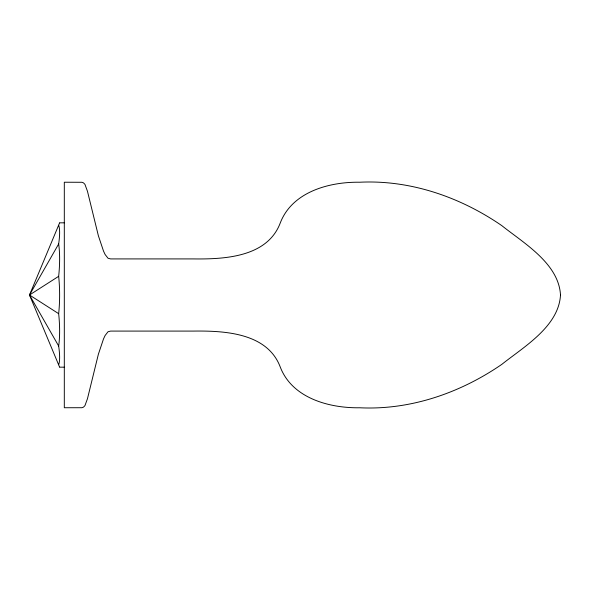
<?xml version="1.0" encoding="UTF-8"?>
<svg xmlns="http://www.w3.org/2000/svg" width="590" height="590" viewBox="0 0 590 590"><rect width="100%" height="100%" fill="white"/><g stroke="black" fill="none" stroke-linecap="round" stroke-linejoin="round"><path stroke-width="0.89" d="M59.62 367.164L29.5 295L59.62 222.836M58.668 225.277A67.585 12.228 -71.4 0 1 58.668 243.958L29.5 295L58.668 346.035A67.585 12.228 71.4 0 1 58.668 364.723M58.668 243.958A67.585 21.188 -79 0 1 58.668 276.319L29.5 295L58.668 313.681A67.585 21.188 79 0 1 58.668 346.042M59.819 222.828L64.31 222.828M59.819 367.172L64.31 367.172M58.668 276.319A67.607 24.47 90 0 1 58.668 313.681M560.5 295C558.723 326.528 523.905 346.75 501.847 364.34C460.355 392.903 410.456 410.264 359.708 407.771C329.39 408.236 292.301 398.257 280.316 367.172C267.432 332.767 224.473 330.68 193.314 331.086L110.618 331.086L108.036 331.75L105.123 335.489L103.523 338.881L98.375 354.251L87.46 398.751L84.931 405.647L83.485 407.13L81.907 407.72L64.31 407.734L64.31 182.229L81.907 182.281L83.485 182.871L84.931 184.353L87.46 191.249L98.375 235.749L103.523 251.119L105.123 254.511L108.036 258.25L110.618 258.914L193.314 258.914C224.473 259.32 267.432 257.233 280.316 222.828C292.301 191.743 329.39 181.764 359.708 182.229C410.456 179.736 460.355 197.097 501.847 225.66C523.905 243.25 558.73 263.472 560.5 295"/></g></svg>
